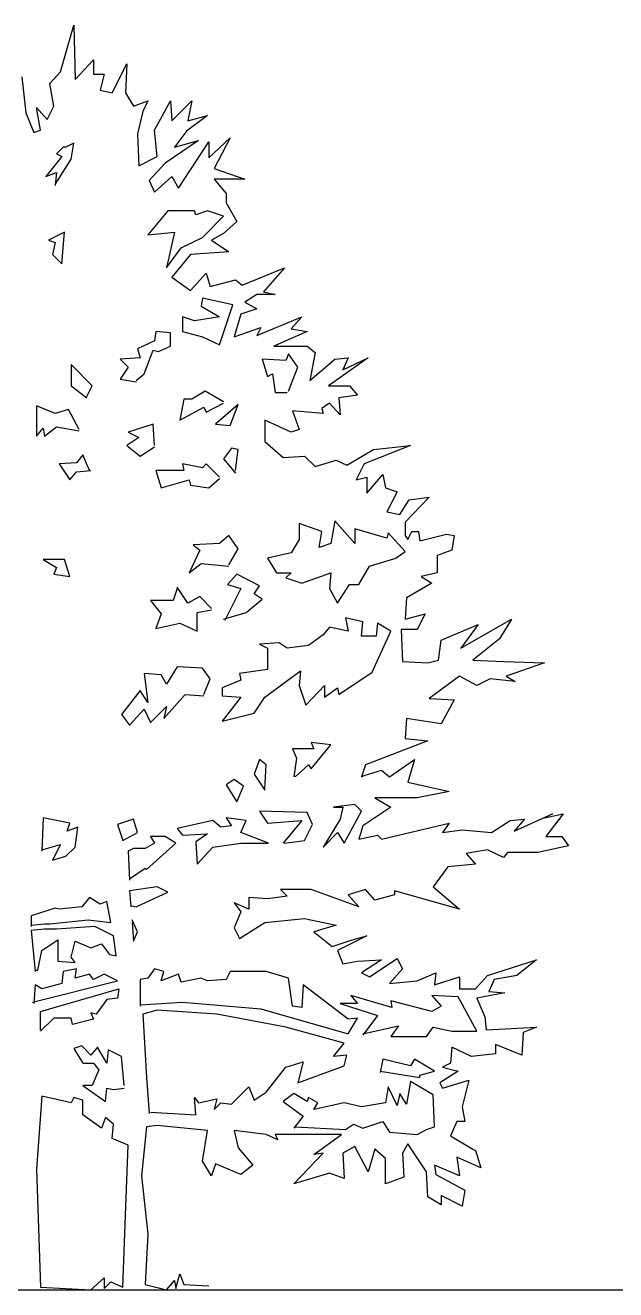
# Model space of a CAD drawing. Header units: millimetres. Extents: x 87938 to 265635, y 330093 to 434310.
# Drawn here: x 201307 to 205378, y 365241 to 373966 of the extents above; entities that cross this region are included whole.
import ezdxf

# ---------------------------------------------------------------- set-up
doc = ezdxf.new("R2010")
doc.units = ezdxf.units.MM
doc.layers.add('www.cad-blocks.net', color=7, linetype='Continuous')

# ---------------------------------------------------------------- blocks, each defined once
blk = doc.blocks.new('A$C615A110C')
for p, q in [((2443.1, 6003.1), (2508.4, 6231.8)), ((2508.4, 6231.8), (2514.9, 5963.9)), ((2514.9, 5963.9), (2606.4, 6061.9)), ((2606.4, 6061.9), (2606.4, 5990.1)), ((2390.8, 5944.4), (2443.1, 6003.1)), ((2606.4, 5990.1), (2658.6, 5990.1)), ((2658.6, 5990.1), (2639, 5911.7)), ((2697.8, 5898.6), (2769.7, 6042.3)), ((2769.7, 6042.3), (2763.1, 5898.6)), ((2253.6, 5977), (2273.2, 5800.6)), ((2410.4, 5833.3), (2390.8, 5944.4)), ((2639, 5911.7), (2697.8, 5898.6)), ((2763.1, 5898.6), (2802.3, 5833.3)), ((2802.3, 5833.3), (2874.2, 5859.4)), ((2874.2, 5859.4), (2848.1, 5807.2)), ((2906.9, 5715.7), (2985.2, 5859.4)), ((2985.2, 5859.4), (2991.8, 5761.4)), ((2991.8, 5761.4), (3089.8, 5859.4)), ((3089.8, 5859.4), (3070.2, 5761.4)), ((2273.2, 5800.6), (2312.4, 5702.7)), ((2345.1, 5715.7), (2325.5, 5826.8)), ((2325.5, 5826.8), (2377.7, 5768)), ((2377.7, 5768), (2410.4, 5833.3)), ((2848.1, 5807.2), (2821.9, 5696.1)), ((3168.1, 5787.6), (3063.6, 5709.2)), ((3070.2, 5761.4), (3168.1, 5787.6)), ((2312.4, 5702.7), (2345.1, 5715.7)), ((2821.9, 5696.1), (2828.5, 5539.4)), ((2919.9, 5585.1), (2906.9, 5715.7)), ((3063.6, 5709.2), (3004.8, 5630.8)), ((3174.7, 5578.5), (3279.2, 5676.5)), ((3279.2, 5676.5), (3200.8, 5526.3)), ((2456.1, 5630.8), (2423.5, 5598.1)), ((2469.2, 5630.8), (2456.1, 5630.8)), ((2508.4, 5650.4), (2469.2, 5630.8)), ((2495.3, 5572), (2508.4, 5650.4)), ((3122.4, 5663.5), (2959.1, 5552.4)), ((3004.8, 5630.8), (3122.4, 5663.5)), ((3024.4, 5428.3), (3174.7, 5656.9)), ((3174.7, 5656.9), (3174.7, 5578.5)), ((2449.6, 5585.1), (2371.2, 5487.1)), ((2416.9, 5447.9), (2495.3, 5572)), ((2423.5, 5598.1), (2449.6, 5585.1)), ((2828.5, 5539.4), (2919.9, 5585.1)), ((2959.1, 5552.4), (2880.7, 5467.5)), ((2371.2, 5487.1), (2423.5, 5506.7)), ((2423.5, 5506.7), (2416.9, 5441.4)), ((2906.9, 5408.7), (2991.8, 5487.1)), ((2991.8, 5487.1), (3024.4, 5428.3)), ((3200.8, 5526.3), (3351, 5474)), ((2880.7, 5467.5), (2906.9, 5408.7)), ((3351, 5474), (3200.8, 5474)), ((3200.8, 5474), (3259.6, 5402.2)), ((3259.6, 5402.2), (3259.6, 5356.4)), ((2972.2, 5317.3), (2874.2, 5199.7)), ((3102.8, 5317.3), (2972.2, 5317.3)), ((3109.4, 5297.7), (3102.8, 5317.3)), ((3168.1, 5317.3), (3109.4, 5297.7)), ((3246.5, 5291.1), (3168.1, 5317.3)), ((3259.6, 5356.4), (3311.9, 5265)), ((3142, 5186.6), (3246.5, 5291.1)), ((3311.9, 5265), (3246.5, 5206.2)), ((2462.7, 5212.7), (2384.3, 5173.5)), ((2384.3, 5173.5), (2416.9, 5160.5)), ((2449.6, 5056), (2462.7, 5212.7)), ((2874.2, 5199.7), (3004.8, 5212.7)), ((3004.8, 5212.7), (2965.6, 5036.4)), ((3037.5, 5134.4), (3142, 5186.6)), ((3246.5, 5206.2), (3187.7, 5173.5)), ((3187.7, 5173.5), (3272.7, 5114.8)), ((2416.9, 5160.5), (2403.9, 5101.7)), ((2965.6, 5036.4), (3037.5, 5134.4)), ((3272.7, 5114.8), (3083.2, 5101.7)), ((2403.9, 5101.7), (2449.6, 5056)), ((3083.2, 5101.7), (2991.8, 4990.6)), ((2991.8, 4990.6), (3083.2, 4925.3)), ((3083.2, 4925.3), (3161.6, 5010.2)), ((3161.6, 5010.2), (3181.2, 4944.9)), ((3338, 4951.4), (3547, 5036.4)), ((3547, 5036.4), (3442.5, 4918.8)), ((3181.2, 4944.9), (3305.3, 4977.6)), ((3305.3, 4977.6), (3338, 4951.4)), ((3142, 4886.1), (3135.5, 4846.9)), ((3292.3, 4853.5), (3142, 4886.1)), ((3409.8, 4905.7), (3351, 4866.5)), ((3351, 4866.5), (3409.8, 4833.9)), ((3501.3, 4905.7), (3409.8, 4905.7)), ((3442.5, 4918.8), (3501.3, 4905.7)), ((3135.5, 4846.9), (3226.9, 4794.7)), ((3226.9, 4657.5), (3292.3, 4853.5)), ((3331.4, 4807.7), (3298.8, 4696.7)), ((3409.8, 4833.9), (3331.4, 4807.7)), ((3102.8, 4775.1), (3044, 4794.7)), ((3044, 4794.7), (3044, 4722.8)), ((3226.9, 4794.7), (3102.8, 4775.1)), ((3298.8, 4696.7), (3429.4, 4742.4)), ((3409.8, 4703.2), (3631.9, 4794.7)), ((3429.4, 4742.4), (3409.8, 4703.2)), ((3631.9, 4794.7), (3579.7, 4735.9)), ((2906.9, 4677.1), (2821.9, 4637.9)), ((2913.4, 4722.8), (2906.9, 4677.1)), ((2985.2, 4716.3), (2913.4, 4722.8)), ((2985.2, 4651), (2985.2, 4716.3)), ((3044, 4722.8), (3142, 4696.7)), ((3142, 4696.7), (3226.9, 4657.5)), ((3658.1, 4722.8), (3494.8, 4651)), ((3579.7, 4735.9), (3658.1, 4722.8)), ((2821.9, 4637.9), (2835, 4592.2)), ((2854.6, 4513.8), (2900.3, 4631.4)), ((2900.3, 4631.4), (2926.5, 4624.8)), ((2926.5, 4624.8), (2985.2, 4651)), ((3494.8, 4651), (3658.1, 4651)), ((3566.6, 4611.8), (3553.5, 4579.1)), ((3612.3, 4546.4), (3566.6, 4611.8)), ((3658.1, 4651), (3697.3, 4618.3)), ((3697.3, 4618.3), (3671.1, 4481.1)), ((2599.8, 4455), (2495.3, 4559.5)), ((2495.3, 4559.5), (2495.3, 4455)), ((2835, 4592.2), (2737, 4585.6)), ((2737, 4585.6), (2776.2, 4546.4)), ((3553.5, 4579.1), (3436, 4585.6)), ((3436, 4585.6), (3462.1, 4500.7)), ((3671.1, 4481.1), (3795.2, 4585.6)), ((3958.5, 4592.2), (3762.6, 4455)), ((3795.2, 4585.6), (3860.6, 4592.2)), ((3834.4, 4533.4), (3958.5, 4592.2)), ((3860.6, 4592.2), (3834.4, 4533.4)), ((2776.2, 4546.4), (2737, 4487.7)), ((2737, 4487.7), (2815.4, 4474.6)), ((2815.4, 4481.1), (2854.6, 4513.8)), ((3462.1, 4500.7), (3488.2, 4513.8)), ((3488.2, 4513.8), (3501.3, 4422.3)), ((3566.6, 4428.9), (3612.3, 4546.4)), ((2495.3, 4455), (2573.7, 4396.2)), ((2573.7, 4402.7), (2599.8, 4455)), ((3155.1, 4428.9), (3089.8, 4389.7)), ((3246.5, 4376.6), (3155.1, 4428.9)), ((3762.6, 4455), (3867.1, 4455)), ((3867.1, 4455), (3906.3, 4409.3)), ((3050.6, 4389.7), (3031, 4285.2)), ((3089.8, 4389.7), (3050.6, 4389.7)), ((3161.6, 4324.4), (3246.5, 4370.1)), ((3318.4, 4363.5), (3207.3, 4265.6)), ((3279.2, 4259), (3318.4, 4363.5)), ((3501.3, 4422.3), (3560.1, 4422.3)), ((3769.1, 4370.1), (3729.9, 4343.9)), ((3821.4, 4311.3), (3769.1, 4370.1)), ((3906.3, 4409.3), (3814.8, 4396.2)), ((3814.8, 4396.2), (3821.4, 4311.3)), ((2416.9, 4317.8), (2325.5, 4357)), ((2325.5, 4357), (2325.5, 4206.8)), ((2482.3, 4337.4), (2416.9, 4317.8)), ((2534.5, 4239.4), (2482.3, 4337.4)), ((3031, 4285.2), (3148.5, 4350.5)), ((3148.5, 4350.5), (3161.6, 4324.4)), ((3736.4, 4317.8), (3586.2, 4330.9)), ((3586.2, 4330.9), (3618.9, 4239.4)), ((3729.9, 4343.9), (3736.4, 4317.8)), ((2325.5, 4206.8), (2358.1, 4246)), ((2358.1, 4246), (2364.7, 4206.8)), ((2364.7, 4206.8), (2423.5, 4252.5)), ((2423.5, 4252.5), (2534.5, 4232.9)), ((2900.3, 4265.6), (2776.2, 4226.4)), ((2906.9, 4161), (2900.3, 4265.6)), ((3207.3, 4265.6), (3279.2, 4259)), ((3579.7, 4226.4), (3449, 4285.2)), ((3449, 4285.2), (3449, 4180.6)), ((3618.9, 4239.4), (3579.7, 4226.4)), ((2828.5, 4200.2), (2769.7, 4161)), ((2776.2, 4226.4), (2828.5, 4200.2)), ((3449, 4180.6), (3540.5, 4102.3)), ((2554.1, 4115.3), (2521.5, 4076.1)), ((2586.8, 4036.9), (2554.1, 4115.3)), ((2769.7, 4161), (2835, 4108.8)), ((2835, 4108.8), (2906.9, 4154.5)), ((3285.7, 4148), (3246.5, 4095.7)), ((3318.4, 4141.4), (3285.7, 4148)), ((3305.3, 4036.9), (3318.4, 4141.4)), ((3854, 4063.1), (3984.7, 4141.4)), ((4167.6, 4161), (3938.9, 4069.6)), ((3984.7, 4141.4), (4167.6, 4161)), ((2521.5, 4076.1), (2436.5, 4069.6)), ((2436.5, 4069.6), (2488.8, 3991.2)), ((3142, 4050), (3044, 4069.6)), ((3044, 4069.6), (3050.6, 4036.9)), ((3161.6, 4069.6), (3142, 4050)), ((3226.9, 4004.3), (3161.6, 4069.6)), ((3246.5, 4095.7), (3305.3, 4023.9)), ((3540.5, 4102.3), (3645, 4108.8)), ((3645, 4108.8), (3697.3, 4056.5)), ((3697.3, 4056.5), (3801.8, 4089.2)), ((3801.8, 4089.2), (3854, 4063.1)), ((3938.9, 4069.6), (3899.8, 3991.2)), ((2488.8, 3991.2), (2521.5, 4030.4)), ((2521.5, 4030.4), (2593.3, 4036.9)), ((3050.6, 4036.9), (2913.4, 4036.9)), ((2913.4, 4036.9), (2939.5, 3952)), ((2939.5, 3952), (3076.7, 3991.2)), ((3076.7, 3991.2), (3083.2, 3965.1)), ((3174.7, 3952), (3226.9, 3997.7)), ((3899.8, 3991.2), (3952, 4004.3)), ((3952, 3925.9), (4030.4, 4017.3)), ((3952, 4004.3), (3952, 3925.9)), ((4030.4, 4017.3), (4043.5, 3952)), ((3083.2, 3965.1), (3174.7, 3952)), ((4043.5, 3952), (4102.3, 3932.4)), ((4102.3, 3932.4), (4050, 3834.4)), ((4115.3, 3821.4), (4161, 3893.2)), ((4259, 3906.3), (4141.4, 3782.2)), ((4161, 3893.2), (4259, 3906.3)), ((4050, 3834.4), (4115.3, 3821.4)), ((3729.9, 3736.4), (3618.9, 3775.6)), ((3618.9, 3775.6), (3618.9, 3697.3)), ((3795.2, 3788.7), (3775.6, 3677.7)), ((3893.2, 3677.7), (3795.2, 3788.7)), ((4050, 3703.8), (3893.2, 3749.5)), ((3893.2, 3749.5), (3893.2, 3677.7)), ((4141.4, 3782.2), (4141.4, 3716.9)), ((3226.9, 3677.7), (3096.3, 3671.1)), ((3272.7, 3716.9), (3226.9, 3677.7)), ((3318.4, 3651.5), (3272.7, 3716.9)), ((3618.9, 3697.3), (3579.7, 3631.9)), ((3716.9, 3658.1), (3729.9, 3736.4)), ((3775.6, 3677.7), (3716.9, 3658.1)), ((4056.5, 3729.9), (4050, 3703.8)), ((4141.4, 3638.5), (4056.5, 3729.9)), ((4141.4, 3716.9), (4154.5, 3697.3)), ((4154.5, 3697.3), (4174.1, 3736.4)), ((4174.1, 3736.4), (4206.8, 3736.4)), ((4206.8, 3736.4), (4213.3, 3690.7)), ((4213.3, 3690.7), (4343.9, 3723.4)), ((4343.9, 3723.4), (4383.1, 3716.9)), ((4383.1, 3716.9), (4370.1, 3645)), ((3128.9, 3645), (3076.7, 3534)), ((3096.3, 3671.1), (3128.9, 3645)), ((3272.7, 3573.1), (3318.4, 3651.5)), ((3579.7, 3631.9), (3462.1, 3605.8)), ((4095.7, 3605.8), (4141.4, 3638.5)), ((4370.1, 3645), (4298.2, 3618.9)), ((4298.2, 3618.9), (4298.2, 3534)), ((2358.1, 3599.3), (2423.5, 3560.1)), ((2462.7, 3599.3), (2358.1, 3599.3)), ((2423.5, 3560.1), (2410.4, 3527.4)), ((2488.8, 3514.4), (2462.7, 3599.3)), ((3076.7, 3534), (3135.5, 3579.7)), ((3135.5, 3579.7), (3272.7, 3566.6)), ((3462.1, 3605.8), (3507.8, 3534)), ((3912.8, 3475.2), (3965.1, 3566.6)), ((3965.1, 3566.6), (4095.7, 3605.8)), ((2410.4, 3527.4), (2488.8, 3514.4)), ((3311.9, 3527.4), (3266.1, 3475.2)), ((3422.9, 3468.6), (3311.9, 3527.4)), ((3507.8, 3534), (3579.7, 3534)), ((3579.7, 3534), (3553.5, 3507.8)), ((3553.5, 3507.8), (3631.9, 3481.7)), ((3631.9, 3481.7), (3775.6, 3534)), ((3775.6, 3534), (3769.1, 3455.6)), ((4298.2, 3534), (4219.8, 3514.4)), ((4219.8, 3514.4), (4272.1, 3481.7)), ((3017.9, 3455.6), (2998.3, 3396.8)), ((3070.2, 3383.7), (3017.9, 3462.1)), ((3331.4, 3455.6), (3253.1, 3298.8)), ((3266.1, 3475.2), (3331.4, 3455.6)), ((3396.8, 3429.4), (3422.9, 3468.6)), ((3436, 3403.3), (3396.8, 3429.4)), ((3769.1, 3455.6), (3808.3, 3383.7)), ((3808.3, 3383.7), (3867.1, 3475.2)), ((3867.1, 3475.2), (3912.8, 3475.2)), ((4272.1, 3481.7), (4148, 3409.8)), ((2998.3, 3396.8), (2887.3, 3396.8)), ((2887.3, 3396.8), (2939.5, 3331.4)), ((3128.9, 3416.4), (3070.2, 3383.7)), ((3187.7, 3357.6), (3128.9, 3416.4)), ((3357.6, 3338), (3436, 3403.3)), ((4148, 3409.8), (4141.4, 3305.3)), ((2939.5, 3331.4), (2913.4, 3259.6)), ((3115.9, 3338), (3187.7, 3351)), ((3115.9, 3246.5), (3115.9, 3338)), ((3246.5, 3305.3), (3357.6, 3338)), ((3847.5, 3311.9), (3860.6, 3246.5)), ((3932.4, 3292.3), (3847.5, 3311.9)), ((4141.4, 3305.3), (4239.4, 3331.4)), ((4239.4, 3331.4), (4200.2, 3253.1)), ((4415.8, 3161.6), (4664, 3305.3)), ((4664, 3305.3), (4605.2, 3207.3)), ((2913.4, 3259.6), (3031, 3285.7)), ((3031, 3285.7), (3115.9, 3246.5)), ((3769.1, 3266.1), (3736.4, 3226.9)), ((3860.6, 3246.5), (3769.1, 3266.1)), ((3925.9, 3220.4), (3932.4, 3292.3)), ((3978.1, 3044), (4069.6, 3246.5)), ((4004.3, 3285.7), (3997.7, 3220.4)), ((4069.6, 3246.5), (4004.3, 3285.7)), ((4200.2, 3253.1), (4121.9, 3253.1)), ((4121.9, 3253.1), (4128.4, 3096.3)), ((4317.8, 3200.8), (4500.7, 3279.2)), ((4500.7, 3279.2), (4415.8, 3161.6)), ((3520.9, 3187.7), (3422.9, 3181.2)), ((3422.9, 3181.2), (3462.1, 3161.6)), ((3560.1, 3161.6), (3520.9, 3187.7)), ((3736.4, 3226.9), (3664.6, 3174.7)), ((3997.7, 3220.4), (3925.9, 3220.4)), ((4304.8, 3102.8), (4317.8, 3200.8)), ((4605.2, 3207.3), (4474.6, 3102.8)), ((3462.1, 3161.6), (3462.1, 3057.1)), ((3664.6, 3174.7), (3560.1, 3161.6)), ((3017.9, 3070.2), (2965.6, 2985.2)), ((3142, 3063.6), (3017.9, 3070.2)), ((3181.2, 3011.4), (3142, 3063.6)), ((3462.1, 3057.1), (3324.9, 3037.5)), ((4128.4, 3096.3), (4252.5, 3089.8)), ((4252.5, 3089.8), (4304.8, 3102.8)), ((4474.6, 3102.8), (4624.8, 3096.3)), ((4624.8, 3096.3), (4827.3, 3089.8)), ((4827.3, 3089.8), (4637.9, 3024.4)), ((2854.6, 3037.5), (2874.2, 2893.8)), ((2939.5, 3031), (2854.6, 3037.5)), ((2965.6, 2985.2), (2939.5, 3031)), ((3148.5, 2933), (3181.2, 3011.4)), ((3331.4, 3004.8), (3240, 2965.6)), ((3324.9, 3037.5), (3331.4, 3004.8)), ((3449, 2919.9), (3625.4, 3050.6)), ((3625.4, 3050.6), (3618.9, 2978.7)), ((3814.8, 2933), (3978.1, 3044)), ((4409.3, 3024.4), (4259, 2913.4)), ((4494.2, 2978.7), (4409.3, 3024.4)), ((4559.5, 3011.4), (4494.2, 2978.7)), ((4683.6, 2998.3), (4559.5, 3011.4)), ((4637.9, 3024.4), (4683.6, 2998.3)), ((2835, 2952.6), (2743.5, 2835)), ((2874.2, 2893.8), (2835, 2952.6)), ((2952.6, 2815.4), (3057.1, 2933)), ((3057.1, 2933), (3148.5, 2926.5)), ((3240, 2965.6), (3240, 2926.5)), ((3618.9, 2978.7), (3651.5, 2880.7)), ((3651.5, 2880.7), (3743, 2978.7)), ((3743, 2978.7), (3743, 2919.9)), ((3743, 2919.9), (3808.3, 2965.6)), ((3808.3, 2965.6), (3814.8, 2933)), ((2887.3, 2795.8), (2965.6, 2874.2)), ((2965.6, 2874.2), (2952.6, 2815.4)), ((3240, 2926.5), (3331.4, 2919.9)), ((3331.4, 2919.9), (3240, 2802.3)), ((3396.8, 2841.5), (3449, 2919.9)), ((4259, 2913.4), (4383.1, 2906.9)), ((4383.1, 2906.9), (4317.8, 2789.3)), ((2743.5, 2835), (2782.7, 2782.7)), ((2782.7, 2782.7), (2854.6, 2861.1)), ((2854.6, 2861.1), (2887.3, 2795.8)), ((3240, 2802.3), (3396.8, 2841.5)), ((4148, 2815.4), (4141.4, 2717.4)), ((4317.8, 2789.3), (4148, 2815.4)), ((3775.6, 2684.8), (3677.7, 2697.8)), ((3677.7, 2697.8), (3690.7, 2665.2)), ((3677.7, 2567.2), (3775.6, 2684.8)), ((4252.5, 2704.4), (3945.5, 2586.8)), ((4141.4, 2717.4), (4252.5, 2704.4)), ((3690.7, 2665.2), (3586.2, 2665.2)), ((3586.2, 2665.2), (3605.8, 2619.4)), ((3605.8, 2619.4), (3592.7, 2528)), ((3422.9, 2612.9), (3396.8, 2541)), ((3455.6, 2586.8), (3422.9, 2612.9)), ((3449, 2469.2), (3455.6, 2586.8)), ((3599.3, 2528), (3664.6, 2586.8)), ((3664.6, 2586.8), (3677.7, 2567.2)), ((3945.5, 2586.8), (3925.9, 2528)), ((3938.9, 2534.5), (4023.9, 2560.6)), ((4023.9, 2560.6), (4063.1, 2528)), ((4063.1, 2528), (4187.2, 2612.9)), ((4187.2, 2612.9), (4154.5, 2501.9)), ((3298.8, 2514.9), (3259.6, 2488.8)), ((3344.5, 2482.3), (3298.8, 2514.9)), ((3396.8, 2541), (3449, 2462.7)), ((3925.9, 2528), (3938.9, 2534.5)), ((4154.5, 2501.9), (4357, 2456.1)), ((3259.6, 2488.8), (3311.9, 2403.9)), ((3311.9, 2403.9), (3344.5, 2482.3)), ((4357, 2456.1), (4200.2, 2423.5)), ((3893.2, 2390.8), (3788.7, 2377.7)), ((3788.7, 2377.7), (3834.4, 2377.7)), ((3834.4, 2377.7), (3821.4, 2319)), ((3925.9, 2358.1), (3893.2, 2390.8)), ((4069.6, 2377.7), (3932.4, 2286.3)), ((4200.2, 2423.5), (3991.2, 2423.5)), ((3991.2, 2423.5), (4069.6, 2377.7)), ((2358.1, 2325.5), (2351.6, 2162.2)), ((2488.8, 2299.4), (2358.1, 2325.5)), ((2802.3, 2319), (2724, 2292.8)), ((2821.9, 2253.6), (2802.3, 2319)), ((3194.3, 2312.4), (3017.9, 2273.2)), ((3233.5, 2279.8), (3194.3, 2312.4)), ((3357.6, 2312.4), (3259.6, 2325.5)), ((3259.6, 2325.5), (3285.7, 2286.3)), ((3331.4, 2253.6), (3357.6, 2312.4)), ((3658.1, 2351.6), (3422.9, 2358.1)), ((3422.9, 2358.1), (3462.1, 2299.4)), ((3462.1, 2299.4), (3631.9, 2312.4)), ((3631.9, 2312.4), (3540.5, 2201.4)), ((3684.2, 2292.8), (3658.1, 2351.6)), ((3821.4, 2319), (3736.4, 2181.8)), ((3841, 2201.4), (3925.9, 2358.1)), ((4566, 2253.6), (4657.5, 2312.4)), ((4657.5, 2312.4), (4729.4, 2319)), ((4677.1, 2260.2), (4866.5, 2345.1)), ((4729.4, 2319), (4677.1, 2260.2)), ((4827.3, 2325.5), (4918.8, 2345.1)), ((4866.5, 2345.1), (4827.3, 2325.5)), ((4918.8, 2345.1), (4833.9, 2234)), ((2475.7, 2260.2), (2488.8, 2299.4)), ((2528, 2279.8), (2475.7, 2260.2)), ((2514.9, 2181.8), (2528, 2279.8)), ((2724, 2292.8), (2750.1, 2214.4)), ((2750.1, 2214.4), (2821.9, 2253.6)), ((3017.9, 2273.2), (3044, 2240.6)), ((3044, 2240.6), (3168.1, 2247.1)), ((3168.1, 2247.1), (3109.4, 2207.9)), ((3285.7, 2286.3), (3233.5, 2279.8)), ((3468.6, 2201.4), (3331.4, 2253.6)), ((3645, 2214.4), (3684.2, 2292.8)), ((3736.4, 2181.8), (3808.3, 2253.6)), ((3808.3, 2253.6), (3841, 2201.4)), ((3932.4, 2286.3), (3912.8, 2221)), ((4023.9, 2221), (4357, 2299.4)), ((4357, 2299.4), (4324.4, 2253.6)), ((4324.4, 2253.6), (4422.3, 2266.7)), ((4422.3, 2266.7), (4566, 2253.6)), ((2351.6, 2168.7), (2443.1, 2194.8)), ((2443.1, 2194.8), (2403.9, 2116.5)), ((2469.2, 2136), (2514.9, 2181.8)), ((2906.9, 2201.4), (2861.1, 2175.2)), ((2867.7, 2070.7), (3011.4, 2201.4)), ((2959.1, 2234), (2887.3, 2234)), ((2887.3, 2234), (2906.9, 2201.4)), ((3011.4, 2201.4), (2959.1, 2234)), ((3109.4, 2207.9), (3115.9, 2096.9)), ((3115.9, 2096.9), (3194.3, 2181.8)), ((3194.3, 2181.8), (3331.4, 2201.4)), ((3331.4, 2201.4), (3468.6, 2201.4)), ((3547, 2201.4), (3645, 2214.4)), ((3912.8, 2221), (4004.3, 2240.6)), ((4004.3, 2240.6), (4023.9, 2221)), ((4944.9, 2188.3), (4794.7, 2155.6)), ((4833.9, 2234), (4912.3, 2234)), ((4912.3, 2234), (4944.9, 2188.3)), ((2403.9, 2116.5), (2469.2, 2136)), ((2802.3, 2175.2), (2776.2, 2162.2)), ((2776.2, 2162.2), (2782.7, 2018.5)), ((2861.1, 2175.2), (2802.3, 2175.2)), ((4546.4, 2168.7), (4441.9, 2149.1)), ((4441.9, 2149.1), (4487.7, 2096.9)), ((4624.8, 2129.5), (4546.4, 2168.7)), ((4644.4, 2155.6), (4624.8, 2129.5)), ((4794.7, 2155.6), (4644.4, 2155.6)), ((2782.7, 2025), (2861.1, 2077.3)), ((2861.1, 2077.3), (2867.7, 2070.7)), ((4350.5, 2083.8), (4278.6, 1985.8)), ((4487.7, 2096.9), (4350.5, 2083.8)), ((2586.8, 1933.5), (2547.6, 1887.8)), ((2639, 1900.9), (2586.8, 1933.5)), ((2919.9, 1985.8), (2782.7, 1966.2)), ((2782.7, 1966.2), (2789.3, 1887.8)), ((2815.4, 1887.8), (2972.2, 1959.7)), ((2972.2, 1959.7), (2919.9, 1985.8)), ((3462.1, 1927), (3370.6, 1933.5)), ((3370.6, 1933.5), (3370.6, 1874.8)), ((3560.1, 1940.1), (3462.1, 1927)), ((3677.7, 1972.7), (3527.4, 1972.7)), ((3527.4, 1972.7), (3560.1, 1940.1)), ((3912.8, 1887.8), (3677.7, 1972.7)), ((3945.5, 1972.7), (3860.6, 1946.6)), ((3860.6, 1946.6), (3912.8, 1887.8)), ((3991.2, 1920.5), (3945.5, 1972.7)), ((4089.2, 1946.6), (3991.2, 1920.5)), ((4409.3, 1874.8), (4089.2, 1966.2)), ((4089.2, 1966.2), (4089.2, 1946.6)), ((4278.6, 1985.8), (4409.3, 1874.8)), ((2416.9, 1881.3), (2299.4, 1842.1)), ((2436.5, 1874.8), (2416.9, 1881.3)), ((2547.6, 1887.8), (2436.5, 1874.8)), ((2671.7, 1914), (2639, 1900.9)), ((2691.3, 1809.4), (2671.7, 1914)), ((2789.3, 1894.4), (2815.4, 1887.8)), ((3370.6, 1874.8), (3298.8, 1907.4)), ((3298.8, 1907.4), (3331.4, 1861.7)), ((2299.4, 1842.1), (2299.4, 1789.8)), ((2390.8, 1802.9), (2580.2, 1822.5)), ((2580.2, 1822.5), (2691.3, 1809.4)), ((2821.9, 1763.7), (2795.8, 1822.5)), ((2795.8, 1809.4), (2802.3, 1718)), ((3331.4, 1861.7), (3298.8, 1783.3)), ((3324.9, 1731), (3449, 1809.4)), ((3449, 1809.4), (3645, 1829)), ((3645, 1829), (3801.8, 1796.4)), ((2299.4, 1796.4), (2364.7, 1802.9)), ((2364.7, 1776.8), (2299.4, 1770.2)), ((2299.4, 1770.2), (2319, 1567.7)), ((2364.7, 1802.9), (2390.8, 1802.9)), ((2423.5, 1776.8), (2364.7, 1776.8)), ((2612.9, 1789.8), (2423.5, 1776.8)), ((2704.4, 1744.1), (2612.9, 1789.8)), ((2802.3, 1718), (2821.9, 1763.7)), ((3298.8, 1783.3), (3324.9, 1731)), ((3801.8, 1796.4), (3690.7, 1763.7)), ((3690.7, 1763.7), (3782.2, 1691.9)), ((2351.6, 1672.3), (2430, 1724.5)), ((2430, 1724.5), (2430, 1620)), ((2495.3, 1639.6), (2514.9, 1718)), ((2514.9, 1718), (2593.3, 1685.3)), ((2593.3, 1685.3), (2645.6, 1704.9)), ((2645.6, 1704.9), (2684.8, 1652.7)), ((2717.4, 1646.1), (2704.4, 1744.1)), ((3782.2, 1691.9), (3880.2, 1724.5)), ((3952, 1744.1), (3808.3, 1672.3)), ((3880.2, 1724.5), (3952, 1744.1)), ((2332, 1574.3), (2351.6, 1672.3)), ((2514.9, 1613.5), (2495.3, 1639.6)), ((2684.8, 1652.7), (2717.4, 1646.1)), ((3808.3, 1672.3), (3834.4, 1606.9)), ((3906.3, 1620), (4023.9, 1626.5)), ((4023.9, 1626.5), (3925.9, 1561.2)), ((3965.1, 1541.6), (4102.3, 1633.1)), ((4102.3, 1633.1), (4128.4, 1580.8)), ((4546.4, 1548.1), (4788.1, 1626.5)), ((4788.1, 1626.5), (4690.2, 1548.1)), ((2319, 1574.3), (2332, 1574.3)), ((2430, 1620), (2514.9, 1613.5)), ((2456.1, 1567.7), (2449.6, 1509)), ((2521.5, 1580.8), (2456.1, 1567.7)), ((2514.9, 1535.1), (2521.5, 1580.8)), ((2906.9, 1580.8), (2874.2, 1535.1)), ((2952.6, 1567.7), (2906.9, 1580.8)), ((2939.5, 1522), (2952.6, 1567.7)), ((3279.2, 1567.7), (3259.6, 1528.5)), ((3455.6, 1567.7), (3279.2, 1567.7)), ((3566.6, 1535.1), (3455.6, 1567.7)), ((3834.4, 1606.9), (3906.3, 1620)), ((3925.9, 1561.2), (3965.1, 1541.6)), ((4128.4, 1580.8), (4063.1, 1509)), ((4200.2, 1522), (4291.7, 1561.2)), ((4291.7, 1561.2), (4285.2, 1502.4)), ((2305.9, 1417.5), (2724, 1522)), ((2319, 1502.4), (2312.4, 1411)), ((2351.6, 1482.8), (2319, 1502.4)), ((2449.6, 1509), (2351.6, 1482.8)), ((2586.8, 1554.7), (2514.9, 1535.1)), ((2606.4, 1528.5), (2586.8, 1554.7)), ((2658.6, 1554.7), (2606.4, 1528.5)), ((2724, 1522), (2658.6, 1554.7)), ((2874.2, 1535.1), (2835, 1528.5)), ((2835, 1528.5), (2835, 1397.9)), ((3024.4, 1554.7), (2939.5, 1522)), ((3037.5, 1515.5), (3024.4, 1554.7)), ((3135.5, 1535.1), (3037.5, 1515.5)), ((3168.1, 1522), (3135.5, 1535.1)), ((3259.6, 1528.5), (3168.1, 1522)), ((3586.2, 1397.9), (3566.6, 1535.1)), ((3638.5, 1502.4), (3631.9, 1391.4)), ((3860.6, 1332.6), (3638.5, 1502.4)), ((4063.1, 1509), (4200.2, 1522)), ((4285.2, 1502.4), (4409.3, 1541.6)), ((4409.3, 1541.6), (4409.3, 1482.8)), ((4487.7, 1482.8), (4546.4, 1548.1)), ((4579.1, 1528.5), (4553, 1469.8)), ((4690.2, 1548.1), (4579.1, 1528.5)), ((2345.1, 1371.8), (2730.5, 1482.8)), ((2724, 1437.1), (2671.7, 1430.6)), ((2730.5, 1482.8), (2724, 1437.1)), ((4076.1, 1391.4), (3873.6, 1450.2)), ((3873.6, 1450.2), (3906.3, 1411)), ((4402.7, 1443.6), (4272.1, 1450.2)), ((4272.1, 1450.2), (4317.8, 1397.9)), ((4494.2, 1273.8), (4402.7, 1443.6)), ((4409.3, 1482.8), (4487.7, 1482.8)), ((4631.4, 1463.2), (4494.2, 1437.1)), ((4494.2, 1437.1), (4533.4, 1345.6)), ((4553, 1469.8), (4631.4, 1463.2)), ((2345.1, 1280.3), (2345.1, 1371.8)), ((2671.7, 1430.6), (2619.4, 1358.7)), ((2835, 1404.4), (3044, 1417.5)), ((2919.9, 1378.3), (2848.1, 1358.7)), ((3213.9, 1358.7), (2919.9, 1378.3)), ((3044, 1417.5), (3429.4, 1384.8)), ((3429.4, 1384.8), (3860.6, 1260.7)), ((3631.9, 1391.4), (3586.2, 1397.9)), ((3821.4, 1411), (4004.3, 1352.2)), ((3906.3, 1411), (3821.4, 1411)), ((4272.1, 1371.8), (4069.6, 1424)), ((4069.6, 1424), (4076.1, 1391.4)), ((4317.8, 1397.9), (4272.1, 1371.8)), ((2410.4, 1339.1), (2345.1, 1273.8)), ((2495.3, 1339.1), (2410.4, 1339.1)), ((2501.9, 1306.5), (2495.3, 1339.1)), ((2606.4, 1332.6), (2501.9, 1306.5)), ((2619.4, 1358.7), (2593.3, 1365.2)), ((2593.3, 1365.2), (2606.4, 1332.6)), ((2848.1, 1358.7), (2867.7, 1045.2)), ((3553.5, 1293.4), (3213.9, 1358.7)), ((3860.6, 1260.7), (3906.3, 1339.1)), ((3906.3, 1339.1), (3860.6, 1332.6)), ((4004.3, 1352.2), (3932.4, 1254.2)), ((4533.4, 1345.6), (4539.9, 1280.3)), ((3841, 1215), (3553.5, 1293.4)), ((3932.4, 1260.7), (4108.8, 1299.9)), ((4108.8, 1299.9), (4069.6, 1247.7)), ((4069.6, 1247.7), (4246, 1247.7)), ((4246, 1247.7), (4278.6, 1293.4)), ((4278.6, 1293.4), (4370.1, 1273.8)), ((4370.1, 1273.8), (4494.2, 1273.8)), ((4539.9, 1280.3), (4788.1, 1293.4)), ((4722.8, 1267.3), (4716.3, 1156.2)), ((4788.1, 1293.4), (4722.8, 1267.3)), ((2547.6, 1201.9), (2508.4, 1188.9)), ((2508.4, 1188.9), (2554.1, 1117)), ((2593.3, 1156.2), (2547.6, 1201.9)), ((2626, 1195.4), (2593.3, 1156.2)), ((2671.7, 1117), (2626, 1195.4)), ((3788.7, 1149.7), (3841, 1215)), ((4370.1, 1195.4), (4363.5, 1117)), ((4468.1, 1149.7), (4370.1, 1195.4)), ((4716.3, 1156.2), (4585.6, 1208.5)), ((4585.6, 1208.5), (4585.6, 1162.7)), ((2678.2, 1182.3), (2671.7, 1117)), ((2743.5, 1149.7), (2678.2, 1182.3)), ((2756.6, 1006), (2743.5, 1149.7)), ((3553.5, 1097.4), (3638.5, 1123.5)), ((3638.5, 1123.5), (3612.3, 1019)), ((3854, 1156.2), (3788.7, 1149.7)), ((3841, 1104), (3854, 1156.2)), ((4030.4, 1136.6), (4017.3, 1071.3)), ((4167.6, 1104), (4030.4, 1136.6)), ((4187.2, 1136.6), (4167.6, 1104)), ((4285.2, 1077.8), (4187.2, 1136.6)), ((4585.6, 1162.7), (4468.1, 1149.7)), ((2554.1, 1117), (2606.4, 1117)), ((2632.5, 1084.4), (2599.8, 1006)), ((2606.4, 1117), (2632.5, 1084.4)), ((3455.6, 973.3), (3553.5, 1097.4)), ((3612.3, 1019), (3841, 1104)), ((4017.3, 1077.8), (4213.3, 1045.2)), ((4213.3, 1058.2), (4285.2, 1077.8)), ((4402.7, 1077.8), (4311.3, 1019)), ((4363.5, 1117), (4324.4, 1097.4)), ((4324.4, 1097.4), (4402.7, 1077.8)), ((2554.1, 1006), (2665.2, 927.6)), ((2599.8, 1006), (2554.1, 1006)), ((2867.7, 1045.2), (2880.7, 868.8)), ((3285.7, 914.5), (3370.6, 999.4)), ((3370.6, 999.4), (3396.8, 934.1)), ((4056.5, 999.4), (4043.5, 921)), ((4102.3, 908), (4056.5, 999.4)), ((4167.6, 1025.6), (4148, 914.5)), ((4278.6, 960.2), (4167.6, 1025.6)), ((4213.3, 1045.2), (4213.3, 1058.2)), ((4311.3, 1019), (4324.4, 992.9)), ((4324.4, 992.9), (4455, 1032.1)), ((4455, 1032.1), (4422.3, 901.5)), ((2351.6, 953.7), (2325.5, 594.4)), ((2495.3, 921), (2351.6, 953.7)), ((2508.4, 947.2), (2495.3, 921)), ((2554.1, 934.1), (2508.4, 947.2)), ((2665.2, 927.6), (2671.7, 992.9)), ((2671.7, 992.9), (2704.4, 986.4)), ((2704.4, 986.4), (2756.6, 992.9)), ((3109.4, 862.3), (3102.8, 947.2)), ((3102.8, 947.2), (3122.4, 921)), ((3122.4, 921), (3213.9, 940.6)), ((3213.9, 940.6), (3200.8, 888.4)), ((3396.8, 934.1), (3455.6, 973.3)), ((3592.7, 966.8), (3540.5, 927.6)), ((3658.1, 927.6), (3592.7, 966.8)), ((3664.6, 947.2), (3658.1, 927.6)), ((3710.3, 921), (3664.6, 947.2)), ((4115.3, 966.8), (4102.3, 908)), ((4148, 914.5), (4115.3, 966.8)), ((4285.2, 803.5), (4278.6, 960.2)), ((2554.1, 862.3), (2554.1, 934.1)), ((2887.3, 875.3), (3109.4, 862.3)), ((3200.8, 888.4), (3233.5, 921)), ((3233.5, 921), (3285.7, 914.5)), ((3540.5, 927.6), (3638.5, 855.7)), ((3841, 921), (3690.7, 888.4)), ((3690.7, 888.4), (3710.3, 921)), ((3925.9, 901.5), (3841, 921)), ((4043.5, 921), (3925.9, 901.5)), ((4422.3, 901.5), (4435.4, 829.6)), ((2645.6, 796.9), (2554.1, 862.3)), ((2665.2, 849.2), (2645.6, 796.9)), ((2704.4, 816.5), (2665.2, 849.2)), ((2697.8, 744.7), (2704.4, 816.5)), ((3638.5, 855.7), (3592.7, 796.9)), ((3847.5, 790.4), (3886.7, 816.5)), ((3886.7, 816.5), (3932.4, 796.9)), ((3932.4, 796.9), (4030.4, 829.6)), ((4030.4, 829.6), (4063.1, 777.3)), ((4396.2, 829.6), (4363.5, 757.7)), ((4435.4, 829.6), (4396.2, 829.6)), ((2867.7, 803.5), (2841.5, 561.8)), ((2919.9, 810), (2867.7, 803.5)), ((3168.1, 783.9), (2919.9, 810)), ((3142, 633.6), (3168.1, 783.9)), ((3455.6, 764.3), (3298.8, 783.9)), ((3298.8, 783.9), (3318.4, 699)), ((3514.4, 738.1), (3455.6, 764.3)), ((3501.3, 764.3), (3514.4, 738.1)), ((3684.2, 764.3), (3501.3, 764.3)), ((3599.3, 803.5), (3847.5, 790.4)), ((3827.9, 764.3), (3684.2, 764.3)), ((3690.7, 666.3), (3827.9, 764.3)), ((4063.1, 777.3), (4200.2, 764.3)), ((4200.2, 764.3), (4246, 790.4)), ((4246, 790.4), (4285.2, 803.5)), ((4363.5, 757.7), (4474.6, 692.4)), ((2776.2, 712), (2697.8, 744.7)), ((2763.1, 365.8), (2776.2, 712)), ((3318.4, 699), (3390.2, 614)), ((3893.2, 705.5), (3834.4, 672.8)), ((3958.5, 581.4), (3893.2, 705.5)), ((3991.2, 692.4), (3958.5, 581.4)), ((4043.5, 646.7), (3991.2, 692.4)), ((4154.5, 718.5), (4128.4, 672.8)), ((4246, 581.4), (4154.5, 718.5)), ((4474.6, 692.4), (4487.7, 685.9)), ((4487.7, 685.9), (4513.8, 601)), ((3187.7, 561.8), (3142, 633.6)), ((3592.7, 522.6), (3736.4, 672.8)), ((3736.4, 672.8), (3690.7, 666.3)), ((3834.4, 672.8), (3841, 548.7)), ((4043.5, 522.6), (4043.5, 646.7)), ((4128.4, 672.8), (4134.9, 555.2)), ((4513.8, 601), (4396.2, 653.2)), ((4396.2, 653.2), (4409.3, 561.8)), ((2325.5, 594.4), (2345.1, 13.1)), ((2841.5, 561.8), (2874.2, 274.4)), ((3207.3, 620.6), (3187.7, 561.8)), ((3331.4, 568.3), (3207.3, 620.6)), ((3390.2, 614), (3331.4, 568.3)), ((3769.1, 574.8), (3592.7, 522.6)), ((3841, 548.7), (3769.1, 574.8)), ((4252.5, 457.3), (4246, 581.4)), ((4409.3, 561.8), (4285.2, 614)), ((4285.2, 614), (4291.7, 568.3)), ((4291.7, 568.3), (4435.4, 489.9)), ((4134.9, 555.2), (4043.5, 522.6)), ((4317.8, 418.1), (4252.5, 457.3)), ((4422.3, 411.5), (4317.8, 463.8)), ((4317.8, 463.8), (4317.8, 418.1)), ((4435.4, 489.9), (4422.3, 411.5)), ((2750.1, 13.1), (2763.1, 365.8)), ((2874.2, 274.4), (2861.1, 26.1)), ((3011.4, 6.5), (3031, 78.4)), ((3031, 78.4), (3050.6, 26.1)), ((2345.1, 13.1), (2593.3, 0)), ((2593.3, 0), (2658.6, 58.8)), ((2658.6, 58.8), (2658.6, 6.5)), ((2658.6, 6.5), (2691.3, 39.2)), ((2691.3, 39.2), (2750.1, 13.1)), ((2861.1, 26.1), (2965.6, 0)), ((2965.6, 0), (3004.8, 45.7)), ((3004.8, 45.7), (3011.4, 6.5)), ((3050.6, 26.1), (3174.7, 19.6))]:
    blk.add_line(p, q)
blk = doc.blocks.new('format')
at = {"layer": 'www.cad-blocks.net', "color": 155, "true_color": 0x546d8e}
blk.add_line((102853.7, 365241.3), (265634.8, 365241.3), dxfattribs=at)

msp = doc.modelspace()

# ---------------------------------------------------------------- block references
at = {"xscale": 1.4, "yscale": 1.4, "zscale": 1.4}
msp.add_blockref('A$C615A110C', (198128.7, 365241.3), dxfattribs=at)
at = {"layer": 'www.cad-blocks.net'}
msp.add_blockref('format', (0, 0), dxfattribs=at)

doc.saveas('drawing.dxf')
